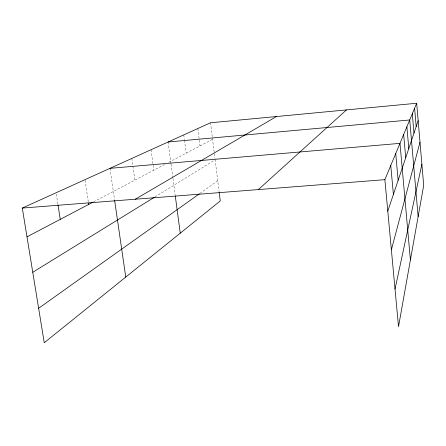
<?xml version="1.0" encoding="UTF-8"?>
<svg xmlns="http://www.w3.org/2000/svg" width="446" height="446" viewBox="0 0 446 446"><rect width="100%" height="100%" fill="white"/><g stroke="black" fill="none" stroke-linecap="round" stroke-linejoin="round"><path stroke-width="0.33" stroke-dasharray="2.23 1.67" d="M199.975 193.419L217.737 180.769M154.952 196.926L215.123 159.824L219.081 191.529M93.632 201.821L164.658 164.502M168.867 162.288L212.569 139.33M56.313 194.121L57.908 204.357M85.097 180.351L88.297 201.659M109.984 168.337L114.522 199.63M131.804 158.447L134.859 180.162M151.032 149.733L153.825 170.194M168.092 142.001L170.946 163.392M171.035 164.078L172.858 177.748M172.948 178.433L175.217 195.443M183.78 134.893L184.393 139.643M184.482 140.317L186.16 153.201M197.834 128.52L200.048 145.909M210.501 122.784L214.27 152.989M214.359 153.675L214.955 158.458"/><path stroke-width="0.67" d="M395.022 289.103L421.888 164.212M391.376 249.827L420.004 142.196M387.786 211.125L418.164 120.654M416.675 103.255L423.7 185.402L398.512 326.656L384.865 179.671L416.675 103.255L210.501 122.784L22.3 208.076L44.243 342.745L220.257 200.945L219.164 192.204M258.362 189.583L346.492 109.9M38.624 308.281L199.412 193.815M32.759 272.272L154.372 197.283M135.283 199.223L276.425 116.54M26.989 236.837L93.019 202.144M168.092 142.001L409.712 119.98L418.131 216.628M109.984 168.337L399.984 143.356L410.404 259.979M22.3 208.076L384.865 179.671M58.013 205.037L60.249 219.365M88.503 203.036L88.709 204.407M114.616 200.31L125.75 277.083M175.306 196.123L180.245 233.18M390.757 165.522L393.4 194.406M395.73 153.575L398.139 180.284M406.88 126.787L408.792 148.563M403.663 134.514L405.715 157.717M414.607 108.222L416.185 126.547M412.299 113.758L413.977 133.12"/></g></svg>
